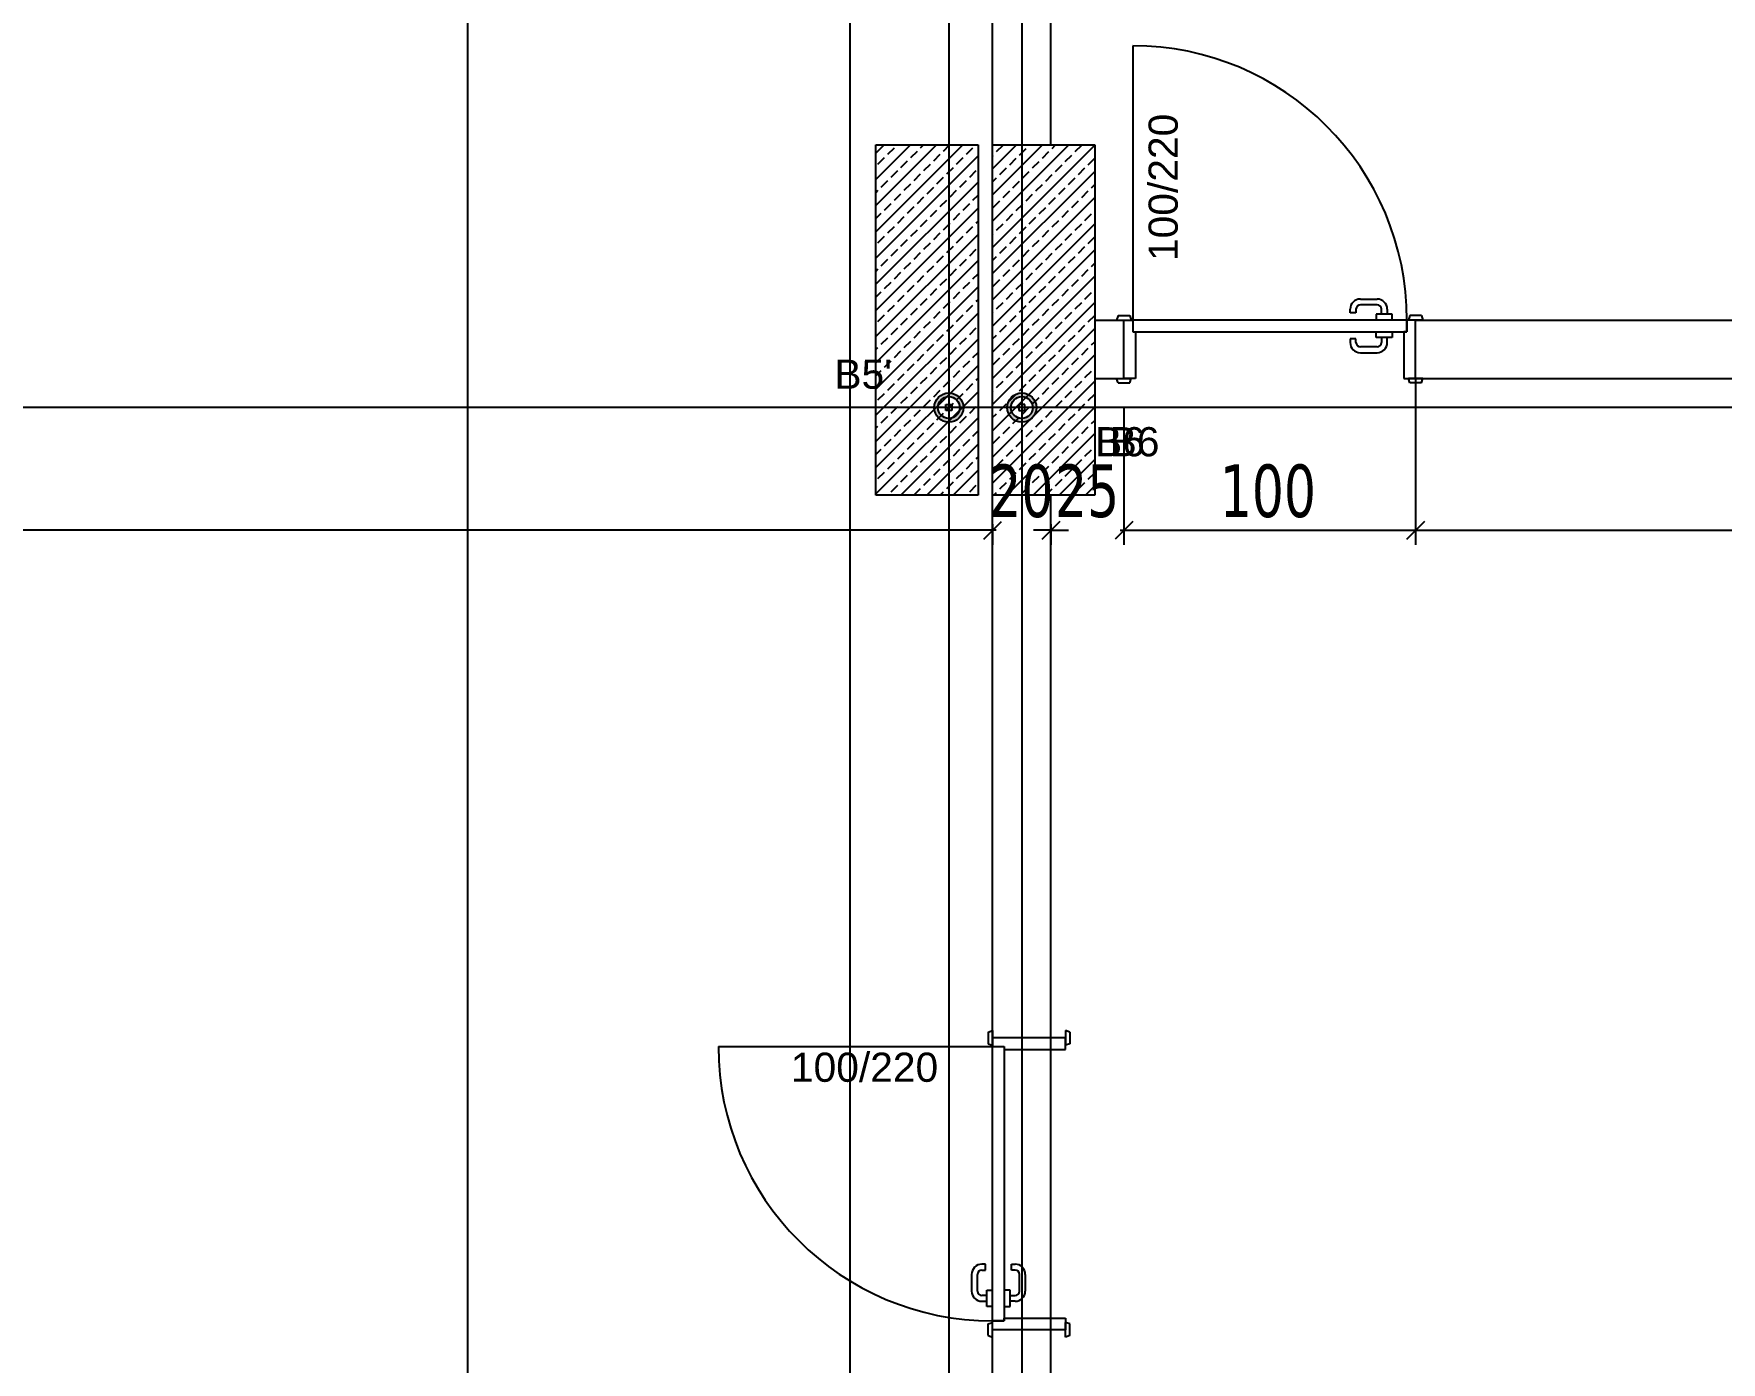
# Model space of a CAD drawing. Header units: millimetres. Extents: x 43168.9 to 43194.6, y -25545.1 to -25543.4.
# Drawn here: x 43169.5751 to 43169.6908, y -25544.0493 to -25543.9583 of the extents above; entities that cross this region are included whole.
import ezdxf
from ezdxf.enums import TextEntityAlignment as Align

# ---------------------------------------------------------------- set-up
doc = ezdxf.new("R2010")
doc.units = ezdxf.units.MM
doc.header["$LTSCALE"] = 200
doc.linetypes.add('DASHDOT2', pattern=[0.5, 0.25, -0.125, 0, -0.125])
for name, color, linetype in [('aks_sgh', 5, 'DASHDOT2'), ('dograma_sgh', 43, 'Continuous'), ('duv_sgh', 4, 'Continuous'), ('kolon-b.a_sgh', 6, 'Continuous'), ('olcuic_sgh', 183, 'Continuous'), ('poz_sgh', 12, 'Continuous'), ('tarama-betonarme_sgh', 223, 'Continuous')]:
    doc.layers.add(name, color=color, linetype=linetype)
doc.styles.add('1-200', font='arial.ttf', dxfattribs={"height": 60})
doc.styles.add('dim', font='VERDANA.TTF', dxfattribs={"width": 0.7})
doc.styles.add('text2', font='arial.ttf')

msp = doc.modelspace()

# ---------------------------------------------------------------- hatches: boundary and pattern name
h = msp.add_hatch(color=256)
edge = h.paths.add_edge_path()
edge.add_arc((43169.63788, -25543.98392), 0.001, 0, 360)
edge = h.paths.add_edge_path(flags=16)
edge.add_arc((43169.63788, -25543.98392), 0.00075, 0, 360)
h = msp.add_hatch(color=256)
edge = h.paths.add_edge_path()
edge.add_arc((43169.63788, -25543.98392), 0.001, 0, 360)
edge = h.paths.add_edge_path(flags=16)
edge.add_arc((43169.63788, -25543.98392), 0.00075, 0, 360)
h = msp.add_hatch(color=256)
edge = h.paths.add_edge_path()
edge.add_arc((43169.64288, -25543.98392), 0.001, 0, 360)
edge = h.paths.add_edge_path(flags=16)
edge.add_arc((43169.64288, -25543.98392), 0.00075, 0, 360)
h = msp.add_hatch(color=256)
edge = h.paths.add_edge_path()
edge.add_arc((43169.64288, -25543.98392), 0.001, 0, 360)
edge = h.paths.add_edge_path(flags=16)
edge.add_arc((43169.64288, -25543.98392), 0.00075, 0, 360)

# ---------------------------------------------------------------- linework, layer by layer
at = {"color": 0, "linetype": 'ByBlock', "lineweight": -2}
for p, q in [((43169.63768, -25543.98412), (43169.63768, -25543.98372)), ((43169.63768, -25543.98372), (43169.63808, -25543.98372)), ((43169.63768, -25543.98412), (43169.63768, -25543.98372)), ((43169.63768, -25543.98372), (43169.63808, -25543.98372)), ((43169.63808, -25543.98412), (43169.63768, -25543.98412)), ((43169.63808, -25543.98412), (43169.63768, -25543.98412)), ((43169.63781, -25543.98385), (43169.63795, -25543.98399)), ((43169.63781, -25543.98399), (43169.63795, -25543.98385)), ((43169.63781, -25543.98385), (43169.63795, -25543.98399)), ((43169.63781, -25543.98399), (43169.63795, -25543.98385)), ((43169.63808, -25543.98372), (43169.63808, -25543.98412)), ((43169.63808, -25543.98372), (43169.63808, -25543.98412)), ((43169.64308, -25543.98372), (43169.64268, -25543.98372)), ((43169.64268, -25543.98372), (43169.64268, -25543.98412)), ((43169.64308, -25543.98372), (43169.64268, -25543.98372)), ((43169.64268, -25543.98372), (43169.64268, -25543.98412)), ((43169.64268, -25543.98412), (43169.64308, -25543.98412)), ((43169.64268, -25543.98412), (43169.64308, -25543.98412)), ((43169.64295, -25543.98385), (43169.64281, -25543.98399)), ((43169.64295, -25543.98399), (43169.64281, -25543.98385)), ((43169.64295, -25543.98385), (43169.64281, -25543.98399)), ((43169.64295, -25543.98399), (43169.64281, -25543.98385)), ((43169.64308, -25543.98412), (43169.64308, -25543.98372)), ((43169.64308, -25543.98412), (43169.64308, -25543.98372)), ((43169.64028, -25543.99293), (43169.64148, -25543.99173)), ((43169.64028, -25543.99293), (43169.64148, -25543.99173)), ((43169.64428, -25543.99293), (43169.64548, -25543.99173)), ((43169.64548, -25543.99173), (43169.64428, -25543.99293)), ((43169.65048, -25543.99173), (43169.64928, -25543.99293)), ((43169.65048, -25543.99173), (43169.64928, -25543.99293)), ((43169.66928, -25543.99293), (43169.67048, -25543.99173)), ((43169.67048, -25543.99173), (43169.66928, -25543.99293))]:
    msp.add_line(p, q, dxfattribs=at)
at = {"color": 0, "linetype": 'Continuous', "lineweight": -2}
for centre, radius in [((43169.63788, -25543.98392), 0.001), ((43169.63788, -25543.98392), 0.001), ((43169.64288, -25543.98392), 0.001), ((43169.64288, -25543.98392), 0.001), ((43169.63788, -25543.98392), 0.00075), ((43169.63788, -25543.98392), 0.00075), ((43169.64288, -25543.98392), 0.00075), ((43169.64288, -25543.98392), 0.00075)]:
    msp.add_circle(centre, radius, dxfattribs=at)
at = {"layer": 'aks_sgh'}
for p, q in [((43169.60488, -25543.74092), (43169.60488, -25544.78992)), ((43169.63788, -25543.74092), (43169.63788, -25544.78992)), ((43169.64288, -25543.74092), (43169.64288, -25544.78992)), ((43169.99088, -25543.98392), (43169.01488, -25543.98392))]:
    msp.add_line(p, q, dxfattribs=at)
at = {"layer": 'dograma_sgh', "color": 145}
for p, q in [((43169.65048, -25543.95912), (43169.65048, -25543.97792)), ((43169.62208, -25544.02772), (43169.64088, -25544.02772))]:
    msp.add_line(p, q, dxfattribs=at)
at = {"layer": 'dograma_sgh'}
for p, q in [((43169.66539, -25543.97742), (43169.66539, -25543.97718)), ((43169.66579, -25543.97718), (43169.66579, -25543.97742)), ((43169.66609, -25543.97648), (43169.66723, -25543.97648)), ((43169.66723, -25543.97688), (43169.66609, -25543.97688)), ((43169.66753, -25543.97752), (43169.66753, -25543.97718)), ((43169.66793, -25543.97718), (43169.66793, -25543.97752)), ((43169.64948, -25543.97762), (43169.64938, -25543.97792)), ((43169.64938, -25543.97792), (43169.65038, -25543.97792)), ((43169.64948, -25543.97762), (43169.65028, -25543.97762)), ((43169.64988, -25543.98192), (43169.64988, -25543.97792)), ((43169.64988, -25543.97792), (43169.65048, -25543.97792)), ((43169.65028, -25543.97762), (43169.65038, -25543.97792)), ((43169.66928, -25543.97792), (43169.65048, -25543.97792)), ((43169.65048, -25543.97792), (43169.65048, -25543.97872)), ((43169.65048, -25543.97792), (43169.65048, -25543.97822)), ((43169.65048, -25543.97822), (43169.65048, -25543.97872)), ((43169.66579, -25543.97742), (43169.66539, -25543.97742)), ((43169.66828, -25543.97752), (43169.66718, -25543.97752)), ((43169.66718, -25543.97752), (43169.66718, -25543.97792)), ((43169.66828, -25543.97792), (43169.66828, -25543.97752)), ((43169.66928, -25543.97872), (43169.66928, -25543.97792)), ((43169.66988, -25543.97792), (43169.66928, -25543.97792)), ((43169.66928, -25543.97792), (43169.66928, -25543.97822)), ((43169.66928, -25543.97822), (43169.66928, -25543.97872)), ((43169.66948, -25543.97762), (43169.66938, -25543.97792)), ((43169.67038, -25543.97792), (43169.66938, -25543.97792)), ((43169.67028, -25543.97762), (43169.66948, -25543.97762)), ((43169.66988, -25543.98192), (43169.66988, -25543.97792)), ((43169.67028, -25543.97762), (43169.67038, -25543.97792)), ((43169.65048, -25543.97872), (43169.66928, -25543.97872)), ((43169.65048, -25543.97872), (43169.65068, -25543.97872)), ((43169.65068, -25543.97872), (43169.65068, -25543.98192)), ((43169.66579, -25543.97922), (43169.66539, -25543.97922)), ((43169.66539, -25543.97922), (43169.66539, -25543.97946)), ((43169.66579, -25543.97946), (43169.66579, -25543.97922)), ((43169.66718, -25543.97912), (43169.66718, -25543.97872)), ((43169.66828, -25543.97912), (43169.66718, -25543.97912)), ((43169.66753, -25543.97912), (43169.66753, -25543.97946)), ((43169.66793, -25543.97946), (43169.66793, -25543.97912)), ((43169.66828, -25543.97872), (43169.66828, -25543.97912)), ((43169.66928, -25543.97872), (43169.66908, -25543.97872)), ((43169.66908, -25543.97872), (43169.66908, -25543.98192)), ((43169.66723, -25543.97976), (43169.66609, -25543.97976)), ((43169.66609, -25543.98016), (43169.66723, -25543.98016)), ((43169.64948, -25543.98222), (43169.64938, -25543.98192)), ((43169.64938, -25543.98192), (43169.65038, -25543.98192)), ((43169.64948, -25543.98222), (43169.65028, -25543.98222)), ((43169.65068, -25543.98192), (43169.64988, -25543.98192)), ((43169.65028, -25543.98222), (43169.65038, -25543.98192)), ((43169.66908, -25543.98192), (43169.66988, -25543.98192)), ((43169.66948, -25543.98222), (43169.66938, -25543.98192)), ((43169.67038, -25543.98192), (43169.66938, -25543.98192)), ((43169.67028, -25543.98222), (43169.66948, -25543.98222)), ((43169.67028, -25543.98222), (43169.67038, -25543.98192)), ((43169.64058, -25544.02672), (43169.64088, -25544.02662)), ((43169.64058, -25544.02672), (43169.64058, -25544.02752)), ((43169.64088, -25544.02662), (43169.64088, -25544.02762)), ((43169.64618, -25544.02672), (43169.64588, -25544.02662)), ((43169.64588, -25544.02662), (43169.64588, -25544.02762)), ((43169.64618, -25544.02672), (43169.64618, -25544.02752)), ((43169.64058, -25544.02752), (43169.64088, -25544.02762)), ((43169.64588, -25544.02712), (43169.64088, -25544.02712)), ((43169.64088, -25544.02712), (43169.64088, -25544.02772)), ((43169.64088, -25544.04652), (43169.64088, -25544.02772)), ((43169.64088, -25544.02772), (43169.64168, -25544.02772)), ((43169.64088, -25544.02772), (43169.64118, -25544.02772)), ((43169.64118, -25544.02772), (43169.64168, -25544.02772)), ((43169.64168, -25544.02772), (43169.64168, -25544.04652)), ((43169.64168, -25544.02772), (43169.64168, -25544.02792)), ((43169.64168, -25544.02792), (43169.64588, -25544.02792)), ((43169.64588, -25544.02792), (43169.64588, -25544.02712)), ((43169.64618, -25544.02752), (43169.64588, -25544.02762)), ((43169.64038, -25544.04263), (43169.64014, -25544.04263)), ((43169.64014, -25544.04303), (43169.64038, -25544.04303)), ((43169.64038, -25544.04303), (43169.64038, -25544.04263)), ((43169.64218, -25544.04303), (43169.64218, -25544.04263)), ((43169.64218, -25544.04263), (43169.64242, -25544.04263)), ((43169.64242, -25544.04303), (43169.64218, -25544.04303)), ((43169.63944, -25544.04333), (43169.63944, -25544.04447)), ((43169.63984, -25544.04447), (43169.63984, -25544.04333)), ((43169.64272, -25544.04447), (43169.64272, -25544.04333)), ((43169.64312, -25544.04333), (43169.64312, -25544.04447)), ((43169.64048, -25544.04477), (43169.64014, -25544.04477)), ((43169.64014, -25544.04517), (43169.64048, -25544.04517)), ((43169.64048, -25544.04552), (43169.64048, -25544.04442)), ((43169.64048, -25544.04442), (43169.64088, -25544.04442)), ((43169.64088, -25544.04552), (43169.64048, -25544.04552)), ((43169.64208, -25544.04442), (43169.64168, -25544.04442)), ((43169.64168, -25544.04552), (43169.64208, -25544.04552)), ((43169.64208, -25544.04552), (43169.64208, -25544.04442)), ((43169.64208, -25544.04477), (43169.64242, -25544.04477)), ((43169.64242, -25544.04517), (43169.64208, -25544.04517)), ((43169.64058, -25544.04672), (43169.64088, -25544.04662)), ((43169.64168, -25544.04652), (43169.64088, -25544.04652)), ((43169.64088, -25544.04712), (43169.64088, -25544.04652)), ((43169.64088, -25544.04652), (43169.64118, -25544.04652)), ((43169.64088, -25544.04762), (43169.64088, -25544.04662)), ((43169.64118, -25544.04652), (43169.64168, -25544.04652)), ((43169.64168, -25544.04652), (43169.64168, -25544.04632)), ((43169.64168, -25544.04632), (43169.64588, -25544.04632)), ((43169.64588, -25544.04632), (43169.64588, -25544.04712)), ((43169.64618, -25544.04672), (43169.64588, -25544.04662)), ((43169.64588, -25544.04762), (43169.64588, -25544.04662)), ((43169.64058, -25544.04752), (43169.64058, -25544.04672)), ((43169.64058, -25544.04752), (43169.64088, -25544.04762)), ((43169.64588, -25544.04712), (43169.64088, -25544.04712)), ((43169.64618, -25544.04752), (43169.64588, -25544.04762)), ((43169.64618, -25544.04752), (43169.64618, -25544.04672))]:
    msp.add_line(p, q, dxfattribs=at)
at = {"layer": 'dograma_sgh', "color": 145}
for centre, start, end in [((43169.65048, -25543.97792), 0, 90), ((43169.64088, -25544.02772), 180, 270)]:
    msp.add_arc(centre, 0.0188, start, end, dxfattribs=at)
at = {"layer": 'dograma_sgh'}
for centre, radius, start, end in [((43169.66609, -25543.97718), 0.0007, 90, 180), ((43169.66609, -25543.97718), 0.0003, 90, 180), ((43169.66723, -25543.97718), 0.0007, 0, 90), ((43169.66723, -25543.97718), 0.0003, 0, 90), ((43169.66609, -25543.97946), 0.0007, 180, 270), ((43169.66609, -25543.97946), 0.0003, 180, 270), ((43169.66723, -25543.97946), 0.0003, 270, 360), ((43169.66723, -25543.97946), 0.0007, 270, 360), ((43169.64014, -25544.04333), 0.0007, 90, 180), ((43169.64014, -25544.04333), 0.0003, 90, 180), ((43169.64242, -25544.04333), 0.0007, 0, 90), ((43169.64242, -25544.04333), 0.0003, 0, 90), ((43169.64014, -25544.04447), 0.0007, 180, 270), ((43169.64014, -25544.04447), 0.0003, 180, 270), ((43169.64242, -25544.04447), 0.0003, 270, 0), ((43169.64242, -25544.04447), 0.0007, 270, 0)]:
    msp.add_arc(centre, radius, start, end, dxfattribs=at)
at = {"layer": 'duv_sgh'}
for p, q in [((43169.64088, -25544.32592), (43169.64088, -25543.84992)), ((43169.64488, -25543.96592), (43169.64488, -25543.87692)), ((43169.64788, -25543.97792), (43169.64988, -25543.97792)), ((43169.64988, -25543.98192), (43169.64988, -25543.97792)), ((43169.66988, -25543.97792), (43169.81388, -25543.97792)), ((43169.66988, -25543.98192), (43169.66988, -25543.97792)), ((43169.64788, -25543.98192), (43169.64988, -25543.98192)), ((43169.66988, -25543.98192), (43169.72788, -25543.98192)), ((43169.64488, -25544.09792), (43169.64488, -25543.98992)), ((43169.64588, -25544.02712), (43169.64088, -25544.02712)), ((43169.64588, -25544.04712), (43169.64088, -25544.04712))]:
    msp.add_line(p, q, dxfattribs=at)
at = {"layer": 'kolon-b.a_sgh'}
for p, q in [((43169.63288, -25543.96592), (43169.63988, -25543.96592)), ((43169.63288, -25543.98992), (43169.63288, -25543.96592)), ((43169.63988, -25543.96592), (43169.63988, -25543.98992)), ((43169.64088, -25543.96592), (43169.64788, -25543.96592)), ((43169.64088, -25543.98992), (43169.64088, -25543.96592)), ((43169.64788, -25543.96592), (43169.64788, -25543.98992)), ((43169.63988, -25543.98992), (43169.63288, -25543.98992)), ((43169.64788, -25543.98992), (43169.64088, -25543.98992))]:
    msp.add_line(p, q, dxfattribs=at)
at = {"layer": 'olcuic_sgh'}
for p, q in [((43169.63109, -25543.84267), (43169.63109, -25544.34617)), ((43169.66988, -25543.98192), (43169.66988, -25543.99333)), ((43169.66988, -25543.98192), (43169.66988, -25543.99333)), ((43169.64988, -25543.98392), (43169.64988, -25543.99333)), ((43169.64988, -25543.98392), (43169.64988, -25543.99333)), ((43169.64088, -25543.99192), (43169.64088, -25543.99333)), ((43169.64088, -25543.99192), (43169.64088, -25543.99333)), ((43169.64488, -25543.99192), (43169.64488, -25543.99333)), ((43169.64488, -25543.99192), (43169.64488, -25543.99333)), ((43169.64113, -25543.99233), (43169.37063, -25543.99233)), ((43169.64088, -25543.99233), (43169.63968, -25543.99233)), ((43169.64488, -25543.99233), (43169.64368, -25543.99233)), ((43169.64488, -25543.99233), (43169.64608, -25543.99233)), ((43169.64963, -25543.99233), (43169.67013, -25543.99233)), ((43169.64988, -25543.99233), (43169.65108, -25543.99233)), ((43169.66963, -25543.99233), (43169.72813, -25543.99233))]:
    msp.add_line(p, q, dxfattribs=at)
at = {"layer": 'tarama-betonarme_sgh'}
for p, q in [((43169.63288, -25543.96648), (43169.63344, -25543.96592)), ((43169.63288, -25543.96828), (43169.63524, -25543.96592)), ((43169.63288, -25543.97007), (43169.63703, -25543.96592)), ((43169.63288, -25543.97187), (43169.63883, -25543.96592)), ((43169.63288, -25543.97367), (43169.63988, -25543.96667)), ((43169.63302, -25543.96724), (43169.63347, -25543.96679)), ((43169.6337, -25543.96656), (43169.63415, -25543.96611)), ((43169.63527, -25543.96679), (43169.63572, -25543.96634)), ((43169.63594, -25543.96611), (43169.63614, -25543.96592)), ((43169.63684, -25543.96701), (43169.63729, -25543.96656)), ((43169.63751, -25543.96634), (43169.63793, -25543.96592)), ((43169.63841, -25543.96724), (43169.63886, -25543.96679)), ((43169.63908, -25543.96656), (43169.63953, -25543.96611)), ((43169.64088, -25543.96755), (43169.64251, -25543.96592)), ((43169.64088, -25543.96934), (43169.6443, -25543.96592)), ((43169.64088, -25543.97114), (43169.6461, -25543.96592)), ((43169.64088, -25543.97294), (43169.64788, -25543.96594)), ((43169.64088, -25543.96665), (43169.64092, -25543.96661)), ((43169.64115, -25543.96638), (43169.6416, -25543.96593)), ((43169.64205, -25543.96728), (43169.6425, -25543.96683)), ((43169.64272, -25543.96661), (43169.64317, -25543.96616)), ((43169.64339, -25543.96593), (43169.64341, -25543.96592)), ((43169.64429, -25543.96683), (43169.64474, -25543.96638)), ((43169.64497, -25543.96616), (43169.6452, -25543.96592)), ((43169.64586, -25543.96705), (43169.64631, -25543.96661)), ((43169.64654, -25543.96638), (43169.64699, -25543.96593)), ((43169.64744, -25543.96728), (43169.64788, -25543.96683)), ((43169.63392, -25543.96813), (43169.63437, -25543.96768)), ((43169.63459, -25543.96746), (43169.63504, -25543.96701)), ((43169.63549, -25543.96836), (43169.63594, -25543.96791)), ((43169.63617, -25543.96768), (43169.63662, -25543.96724)), ((43169.63774, -25543.96791), (43169.63819, -25543.96746)), ((43169.63931, -25543.96813), (43169.63976, -25543.96768)), ((43169.64088, -25543.97473), (43169.64788, -25543.96773)), ((43169.64137, -25543.96795), (43169.64182, -25543.9675)), ((43169.64295, -25543.96818), (43169.64339, -25543.96773)), ((43169.64362, -25543.9675), (43169.64407, -25543.96705)), ((43169.64452, -25543.9684), (43169.64497, -25543.96795)), ((43169.64519, -25543.96773), (43169.64564, -25543.96728)), ((43169.64676, -25543.96795), (43169.64721, -25543.9675)), ((43169.63288, -25543.97546), (43169.63988, -25543.96846)), ((43169.63288, -25543.96918), (43169.63302, -25543.96903)), ((43169.63325, -25543.96881), (43169.6337, -25543.96836)), ((43169.63482, -25543.96903), (43169.63527, -25543.96858)), ((43169.63639, -25543.96926), (43169.63684, -25543.96881)), ((43169.63706, -25543.96858), (43169.63751, -25543.96813)), ((43169.63796, -25543.96948), (43169.63841, -25543.96903)), ((43169.63864, -25543.96881), (43169.63908, -25543.96836)), ((43169.64088, -25543.96845), (43169.64115, -25543.96818)), ((43169.6416, -25543.96952), (43169.64205, -25543.96907)), ((43169.64227, -25543.96885), (43169.64272, -25543.9684)), ((43169.64384, -25543.96907), (43169.64429, -25543.96863)), ((43169.64541, -25543.9693), (43169.64586, -25543.96885)), ((43169.64609, -25543.96863), (43169.64654, -25543.96818)), ((43169.64699, -25543.96952), (43169.64744, -25543.96907)), ((43169.64766, -25543.96885), (43169.64788, -25543.96863)), ((43169.63288, -25543.97726), (43169.63988, -25543.97026)), ((43169.63347, -25543.97038), (43169.63392, -25543.96993)), ((43169.63415, -25543.9697), (43169.63459, -25543.96926)), ((43169.63504, -25543.9706), (43169.63549, -25543.97015)), ((43169.63572, -25543.96993), (43169.63617, -25543.96948)), ((43169.63729, -25543.97015), (43169.63774, -25543.9697)), ((43169.63886, -25543.97038), (43169.63931, -25543.96993)), ((43169.63953, -25543.9697), (43169.63988, -25543.96936)), ((43169.64088, -25543.97653), (43169.64788, -25543.96953)), ((43169.64092, -25543.9702), (43169.64137, -25543.96975)), ((43169.6425, -25543.97042), (43169.64295, -25543.96997)), ((43169.64317, -25543.96975), (43169.64362, -25543.9693)), ((43169.64407, -25543.97065), (43169.64452, -25543.9702)), ((43169.64474, -25543.96997), (43169.64519, -25543.96952)), ((43169.64631, -25543.9702), (43169.64676, -25543.96975)), ((43169.63288, -25543.97097), (43169.63325, -25543.9706)), ((43169.63437, -25543.97128), (43169.63482, -25543.97083)), ((43169.63594, -25543.9715), (43169.63639, -25543.97105)), ((43169.63662, -25543.97083), (43169.63706, -25543.97038)), ((43169.63751, -25543.97173), (43169.63796, -25543.97128)), ((43169.63819, -25543.97105), (43169.63864, -25543.9706)), ((43169.63976, -25543.97128), (43169.63988, -25543.97116)), ((43169.64088, -25543.97833), (43169.64788, -25543.97133)), ((43169.64115, -25543.97177), (43169.6416, -25543.97132)), ((43169.64182, -25543.9711), (43169.64227, -25543.97065)), ((43169.64339, -25543.97132), (43169.64384, -25543.97087)), ((43169.64497, -25543.97154), (43169.64541, -25543.9711)), ((43169.64564, -25543.97087), (43169.64609, -25543.97042)), ((43169.64654, -25543.97177), (43169.64699, -25543.97132)), ((43169.64721, -25543.9711), (43169.64766, -25543.97065)), ((43169.63288, -25543.97905), (43169.63988, -25543.97205)), ((43169.63302, -25543.97262), (43169.63347, -25543.97217)), ((43169.6337, -25543.97195), (43169.63415, -25543.9715)), ((43169.63459, -25543.97285), (43169.63504, -25543.9724)), ((43169.63527, -25543.97217), (43169.63572, -25543.97173)), ((43169.63617, -25543.97307), (43169.63662, -25543.97262)), ((43169.63684, -25543.9724), (43169.63729, -25543.97195)), ((43169.63841, -25543.97262), (43169.63886, -25543.97217)), ((43169.63908, -25543.97195), (43169.63953, -25543.9715)), ((43169.64088, -25543.97204), (43169.64092, -25543.97199)), ((43169.64205, -25543.97267), (43169.6425, -25543.97222)), ((43169.64272, -25543.97199), (43169.64317, -25543.97154)), ((43169.64362, -25543.97289), (43169.64407, -25543.97244)), ((43169.64429, -25543.97222), (43169.64474, -25543.97177)), ((43169.64586, -25543.97244), (43169.64631, -25543.97199)), ((43169.64744, -25543.97267), (43169.64788, -25543.97222)), ((43169.63325, -25543.9742), (43169.6337, -25543.97375)), ((43169.63392, -25543.97352), (43169.63437, -25543.97307)), ((43169.63549, -25543.97375), (43169.63594, -25543.9733)), ((43169.63706, -25543.97397), (43169.63751, -25543.97352)), ((43169.63774, -25543.9733), (43169.63819, -25543.97285)), ((43169.63864, -25543.9742), (43169.63908, -25543.97375)), ((43169.63931, -25543.97352), (43169.63976, -25543.97307)), ((43169.64088, -25543.98012), (43169.64788, -25543.97312)), ((43169.64088, -25543.97383), (43169.64115, -25543.97356)), ((43169.64137, -25543.97334), (43169.64182, -25543.97289)), ((43169.64227, -25543.97424), (43169.64272, -25543.97379)), ((43169.64295, -25543.97356), (43169.64339, -25543.97312)), ((43169.64452, -25543.97379), (43169.64497, -25543.97334)), ((43169.64519, -25543.97312), (43169.64564, -25543.97267)), ((43169.64609, -25543.97401), (43169.64654, -25543.97356)), ((43169.64676, -25543.97334), (43169.64721, -25543.97289)), ((43169.63288, -25543.98085), (43169.63988, -25543.97385)), ((43169.63288, -25543.97456), (43169.63302, -25543.97442)), ((43169.63415, -25543.97509), (43169.63459, -25543.97464)), ((43169.63482, -25543.97442), (43169.63527, -25543.97397)), ((43169.63572, -25543.97532), (43169.63617, -25543.97487)), ((43169.63639, -25543.97464), (43169.63684, -25543.9742)), ((43169.63796, -25543.97487), (43169.63841, -25543.97442)), ((43169.63953, -25543.97509), (43169.63988, -25543.97475)), ((43169.64088, -25543.98192), (43169.64788, -25543.97492)), ((43169.6416, -25543.97491), (43169.64205, -25543.97446)), ((43169.64317, -25543.97514), (43169.64362, -25543.97469)), ((43169.64384, -25543.97446), (43169.64429, -25543.97401)), ((43169.64474, -25543.97536), (43169.64519, -25543.97491)), ((43169.64541, -25543.97469), (43169.64586, -25543.97424)), ((43169.64699, -25543.97491), (43169.64744, -25543.97446)), ((43169.64766, -25543.97424), (43169.64788, -25543.97402)), ((43169.63288, -25543.98265), (43169.63988, -25543.97565)), ((43169.63288, -25543.97636), (43169.63325, -25543.97599)), ((43169.63347, -25543.97577), (43169.63392, -25543.97532)), ((43169.63504, -25543.97599), (43169.63549, -25543.97554)), ((43169.63662, -25543.97622), (43169.63706, -25543.97577)), ((43169.63729, -25543.97554), (43169.63774, -25543.97509)), ((43169.63819, -25543.97644), (43169.63864, -25543.97599)), ((43169.63886, -25543.97577), (43169.63931, -25543.97532)), ((43169.64092, -25543.97559), (43169.64137, -25543.97514)), ((43169.64182, -25543.97648), (43169.64227, -25543.97603)), ((43169.6425, -25543.97581), (43169.64295, -25543.97536)), ((43169.64407, -25543.97603), (43169.64452, -25543.97559)), ((43169.64564, -25543.97626), (43169.64609, -25543.97581)), ((43169.64631, -25543.97559), (43169.64676, -25543.97514)), ((43169.64721, -25543.97648), (43169.64766, -25543.97603)), ((43169.6337, -25543.97734), (43169.63415, -25543.97689)), ((43169.63437, -25543.97666), (43169.63482, -25543.97622)), ((43169.63527, -25543.97756), (43169.63572, -25543.97711)), ((43169.63594, -25543.97689), (43169.63639, -25543.97644)), ((43169.63751, -25543.97711), (43169.63796, -25543.97666)), ((43169.63908, -25543.97734), (43169.63953, -25543.97689)), ((43169.63976, -25543.97666), (43169.63988, -25543.97654)), ((43169.64088, -25543.98371), (43169.64788, -25543.97671)), ((43169.64115, -25543.97716), (43169.6416, -25543.97671)), ((43169.64272, -25543.97738), (43169.64317, -25543.97693)), ((43169.64339, -25543.97671), (43169.64384, -25543.97626)), ((43169.64429, -25543.97761), (43169.64474, -25543.97716)), ((43169.64497, -25543.97693), (43169.64541, -25543.97648)), ((43169.64654, -25543.97716), (43169.64699, -25543.97671)), ((43169.63288, -25543.98444), (43169.63988, -25543.97744)), ((43169.63302, -25543.97801), (43169.63347, -25543.97756)), ((43169.63459, -25543.97824), (43169.63504, -25543.97779)), ((43169.63617, -25543.97846), (43169.63662, -25543.97801)), ((43169.63684, -25543.97779), (43169.63729, -25543.97734)), ((43169.63774, -25543.97869), (43169.63819, -25543.97824)), ((43169.63841, -25543.97801), (43169.63886, -25543.97756)), ((43169.64088, -25543.97743), (43169.64092, -25543.97738)), ((43169.64137, -25543.97873), (43169.64182, -25543.97828)), ((43169.64205, -25543.97805), (43169.6425, -25543.97761)), ((43169.64362, -25543.97828), (43169.64407, -25543.97783)), ((43169.64519, -25543.9785), (43169.64564, -25543.97805)), ((43169.64586, -25543.97783), (43169.64631, -25543.97738)), ((43169.64676, -25543.97873), (43169.64721, -25543.97828)), ((43169.64744, -25543.97805), (43169.64788, -25543.97761)), ((43169.63288, -25543.98624), (43169.63988, -25543.97924)), ((43169.63325, -25543.97958), (43169.6337, -25543.97913)), ((43169.63392, -25543.97891), (43169.63437, -25543.97846)), ((43169.63482, -25543.97981), (43169.63527, -25543.97936)), ((43169.63549, -25543.97913), (43169.63594, -25543.97869)), ((43169.63639, -25543.98003), (43169.63684, -25543.97958)), ((43169.63706, -25543.97936), (43169.63751, -25543.97891)), ((43169.63864, -25543.97958), (43169.63908, -25543.97913)), ((43169.63931, -25543.97891), (43169.63976, -25543.97846)), ((43169.64088, -25543.98551), (43169.64788, -25543.97851)), ((43169.64088, -25543.97922), (43169.64115, -25543.97895)), ((43169.64227, -25543.97963), (43169.64272, -25543.97918)), ((43169.64295, -25543.97895), (43169.64339, -25543.9785)), ((43169.64384, -25543.97985), (43169.64429, -25543.9794)), ((43169.64452, -25543.97918), (43169.64497, -25543.97873)), ((43169.64609, -25543.9794), (43169.64654, -25543.97895)), ((43169.64766, -25543.97963), (43169.64788, -25543.97941)), ((43169.63288, -25543.97995), (43169.63302, -25543.97981)), ((43169.63347, -25543.98115), (43169.63392, -25543.98071)), ((43169.63415, -25543.98048), (43169.63459, -25543.98003)), ((43169.63572, -25543.98071), (43169.63617, -25543.98026)), ((43169.63729, -25543.98093), (43169.63774, -25543.98048)), ((43169.63796, -25543.98026), (43169.63841, -25543.97981)), ((43169.63886, -25543.98115), (43169.63931, -25543.98071)), ((43169.63953, -25543.98048), (43169.63988, -25543.98014)), ((43169.64088, -25543.98731), (43169.64788, -25543.98031)), ((43169.64092, -25543.98097), (43169.64137, -25543.98052)), ((43169.6416, -25543.9803), (43169.64205, -25543.97985)), ((43169.6425, -25543.9812), (43169.64295, -25543.98075)), ((43169.64317, -25543.98052), (43169.64362, -25543.98008)), ((43169.64474, -25543.98075), (43169.64519, -25543.9803)), ((43169.64541, -25543.98008), (43169.64586, -25543.97963)), ((43169.64631, -25543.98097), (43169.64676, -25543.98052)), ((43169.64699, -25543.9803), (43169.64744, -25543.97985)), ((43169.63288, -25543.98803), (43169.63988, -25543.98103)), ((43169.63288, -25543.98175), (43169.63325, -25543.98138)), ((43169.63437, -25543.98205), (43169.63482, -25543.9816)), ((43169.63504, -25543.98138), (43169.63549, -25543.98093)), ((43169.63594, -25543.98228), (43169.63639, -25543.98183)), ((43169.63662, -25543.9816), (43169.63706, -25543.98115)), ((43169.63819, -25543.98183), (43169.63864, -25543.98138)), ((43169.64182, -25543.98187), (43169.64227, -25543.98142)), ((43169.64339, -25543.9821), (43169.64384, -25543.98165)), ((43169.64407, -25543.98142), (43169.64452, -25543.98097)), ((43169.64497, -25543.98232), (43169.64541, -25543.98187)), ((43169.64564, -25543.98165), (43169.64609, -25543.9812)), ((43169.64721, -25543.98187), (43169.64766, -25543.98142)), ((43169.63288, -25543.98983), (43169.63988, -25543.98283)), ((43169.63302, -25543.9834), (43169.63347, -25543.98295)), ((43169.6337, -25543.98273), (43169.63415, -25543.98228)), ((43169.63527, -25543.98295), (43169.63572, -25543.9825)), ((43169.63684, -25543.98318), (43169.63729, -25543.98273)), ((43169.63751, -25543.9825), (43169.63796, -25543.98205)), ((43169.63841, -25543.9834), (43169.63886, -25543.98295)), ((43169.63908, -25543.98273), (43169.63953, -25543.98228)), ((43169.63976, -25543.98205), (43169.63988, -25543.98193)), ((43169.64088, -25543.9891), (43169.64788, -25543.9821)), ((43169.64088, -25543.98282), (43169.64092, -25543.98277)), ((43169.64115, -25543.98255), (43169.6416, -25543.9821)), ((43169.64205, -25543.98344), (43169.6425, -25543.98299)), ((43169.64272, -25543.98277), (43169.64317, -25543.98232)), ((43169.64429, -25543.98299), (43169.64474, -25543.98255)), ((43169.64586, -25543.98322), (43169.64631, -25543.98277)), ((43169.64654, -25543.98255), (43169.64699, -25543.9821)), ((43169.64744, -25543.98344), (43169.64788, -25543.983)), ((43169.63392, -25543.9843), (43169.63437, -25543.98385)), ((43169.63459, -25543.98362), (43169.63504, -25543.98318)), ((43169.63549, -25543.98452), (43169.63594, -25543.98407)), ((43169.63617, -25543.98385), (43169.63662, -25543.9834)), ((43169.63774, -25543.98407), (43169.63819, -25543.98362)), ((43169.63931, -25543.9843), (43169.63976, -25543.98385)), ((43169.64137, -25543.98412), (43169.64182, -25543.98367)), ((43169.64186, -25543.98992), (43169.64788, -25543.9839)), ((43169.64295, -25543.98434), (43169.64339, -25543.98389)), ((43169.64362, -25543.98367), (43169.64407, -25543.98322)), ((43169.64452, -25543.98457), (43169.64497, -25543.98412)), ((43169.64519, -25543.98389), (43169.64564, -25543.98344)), ((43169.64676, -25543.98412), (43169.64721, -25543.98367)), ((43169.63288, -25543.98534), (43169.63302, -25543.9852)), ((43169.63325, -25543.98497), (43169.6337, -25543.98452)), ((43169.63459, -25543.98992), (43169.63988, -25543.98463)), ((43169.63482, -25543.9852), (43169.63527, -25543.98475)), ((43169.63639, -25543.98542), (43169.63684, -25543.98497)), ((43169.63706, -25543.98475), (43169.63751, -25543.9843)), ((43169.63796, -25543.98564), (43169.63841, -25543.9852)), ((43169.63864, -25543.98497), (43169.63908, -25543.98452)), ((43169.64088, -25543.98461), (43169.64115, -25543.98434)), ((43169.6416, -25543.98569), (43169.64205, -25543.98524)), ((43169.64227, -25543.98501), (43169.64272, -25543.98457)), ((43169.64384, -25543.98524), (43169.64429, -25543.98479)), ((43169.64541, -25543.98546), (43169.64586, -25543.98501)), ((43169.64609, -25543.98479), (43169.64654, -25543.98434)), ((43169.64699, -25543.98569), (43169.64744, -25543.98524)), ((43169.64766, -25543.98501), (43169.64788, -25543.9848)), ((43169.63347, -25543.98654), (43169.63392, -25543.98609)), ((43169.63415, -25543.98587), (43169.63459, -25543.98542)), ((43169.63504, -25543.98677), (43169.63549, -25543.98632)), ((43169.63572, -25543.98609), (43169.63617, -25543.98564)), ((43169.63638, -25543.98992), (43169.63988, -25543.98642)), ((43169.63729, -25543.98632), (43169.63774, -25543.98587)), ((43169.63886, -25543.98654), (43169.63931, -25543.98609)), ((43169.63953, -25543.98587), (43169.63988, -25543.98552)), ((43169.64092, -25543.98636), (43169.64137, -25543.98591)), ((43169.6425, -25543.98659), (43169.64295, -25543.98614)), ((43169.64317, -25543.98591), (43169.64362, -25543.98546)), ((43169.64365, -25543.98992), (43169.64788, -25543.98569)), ((43169.64407, -25543.98681), (43169.64452, -25543.98636)), ((43169.64474, -25543.98614), (43169.64519, -25543.98569)), ((43169.64631, -25543.98636), (43169.64676, -25543.98591)), ((43169.63288, -25543.98714), (43169.63325, -25543.98677)), ((43169.6337, -25543.98811), (43169.63415, -25543.98767)), ((43169.63437, -25543.98744), (43169.63482, -25543.98699)), ((43169.63594, -25543.98767), (43169.63639, -25543.98722)), ((43169.63662, -25543.98699), (43169.63706, -25543.98654)), ((43169.63751, -25543.98789), (43169.63796, -25543.98744)), ((43169.63819, -25543.98722), (43169.63864, -25543.98677)), ((43169.63908, -25543.98811), (43169.63953, -25543.98767)), ((43169.63976, -25543.98744), (43169.63988, -25543.98732)), ((43169.64115, -25543.98793), (43169.6416, -25543.98748)), ((43169.64182, -25543.98726), (43169.64227, -25543.98681)), ((43169.64339, -25543.98748), (43169.64384, -25543.98704)), ((43169.64497, -25543.98771), (43169.64541, -25543.98726)), ((43169.64545, -25543.98992), (43169.64788, -25543.98749)), ((43169.64564, -25543.98704), (43169.64609, -25543.98659)), ((43169.64654, -25543.98793), (43169.64699, -25543.98748)), ((43169.64721, -25543.98726), (43169.64766, -25543.98681)), ((43169.63302, -25543.98879), (43169.63347, -25543.98834)), ((43169.63459, -25543.98901), (43169.63504, -25543.98856)), ((43169.63527, -25543.98834), (43169.63572, -25543.98789)), ((43169.63617, -25543.98924), (43169.63662, -25543.98879)), ((43169.63684, -25543.98856), (43169.63729, -25543.98811)), ((43169.63818, -25543.98992), (43169.63988, -25543.98822)), ((43169.63841, -25543.98879), (43169.63886, -25543.98834)), ((43169.64088, -25543.9882), (43169.64092, -25543.98816)), ((43169.64205, -25543.98883), (43169.6425, -25543.98838)), ((43169.64272, -25543.98816), (43169.64317, -25543.98771)), ((43169.64362, -25543.98906), (43169.64407, -25543.98861)), ((43169.64429, -25543.98838), (43169.64474, -25543.98793)), ((43169.64519, -25543.98928), (43169.64564, -25543.98883)), ((43169.64586, -25543.98861), (43169.64631, -25543.98816)), ((43169.64744, -25543.98883), (43169.64788, -25543.98839)), ((43169.63369, -25543.98992), (43169.6337, -25543.98991)), ((43169.63392, -25543.98969), (43169.63437, -25543.98924)), ((43169.63549, -25543.98991), (43169.63594, -25543.98946)), ((43169.63728, -25543.98992), (43169.63751, -25543.98969)), ((43169.63774, -25543.98946), (43169.63819, -25543.98901)), ((43169.63908, -25543.98992), (43169.63908, -25543.98991)), ((43169.63931, -25543.98969), (43169.63976, -25543.98924)), ((43169.64096, -25543.98992), (43169.64115, -25543.98973)), ((43169.64137, -25543.9895), (43169.64182, -25543.98906)), ((43169.64295, -25543.98973), (43169.64339, -25543.98928)), ((43169.64455, -25543.98992), (43169.64497, -25543.9895)), ((43169.64635, -25543.98992), (43169.64654, -25543.98973)), ((43169.64676, -25543.9895), (43169.64721, -25543.98906)), ((43169.64725, -25543.98992), (43169.64788, -25543.98929))]:
    msp.add_line(p, q, dxfattribs=at)

# ---------------------------------------------------------------- texts
at = {"layer": 'aks_sgh', "style": '1-200'}
for s, rotation, p in [("B5'", 360, (43169.63003, -25543.98263)), ("B5'", 360, (43169.63003, -25543.98263)), ('B6', 0, (43169.6479, -25543.98726)), ('B6', 0, (43169.6489, -25543.98726))]:
    msp.add_text(s, height=0.002, rotation=rotation, dxfattribs=at).set_placement(p)
at = {"layer": 'olcuic_sgh', "color": 2, "style": 'dim', "width": 0.7}
for s, p in [('20', (43169.64065, -25543.99142)), ('25', (43169.64516, -25543.99142)), ('100', (43169.65645, -25543.99142))]:
    msp.add_text(s, height=0.0036, dxfattribs=at).set_placement(p)
at = {"layer": 'poz_sgh', "style": 'text2'}
msp.add_text('100/220', height=0.002, rotation=90, dxfattribs=at).set_placement((43169.65357, -25543.96883), align=Align.CENTER)
msp.add_text('100/220', height=0.002, dxfattribs=at).set_placement((43169.6321, -25544.03013), align=Align.CENTER)

doc.saveas('drawing.dxf')
